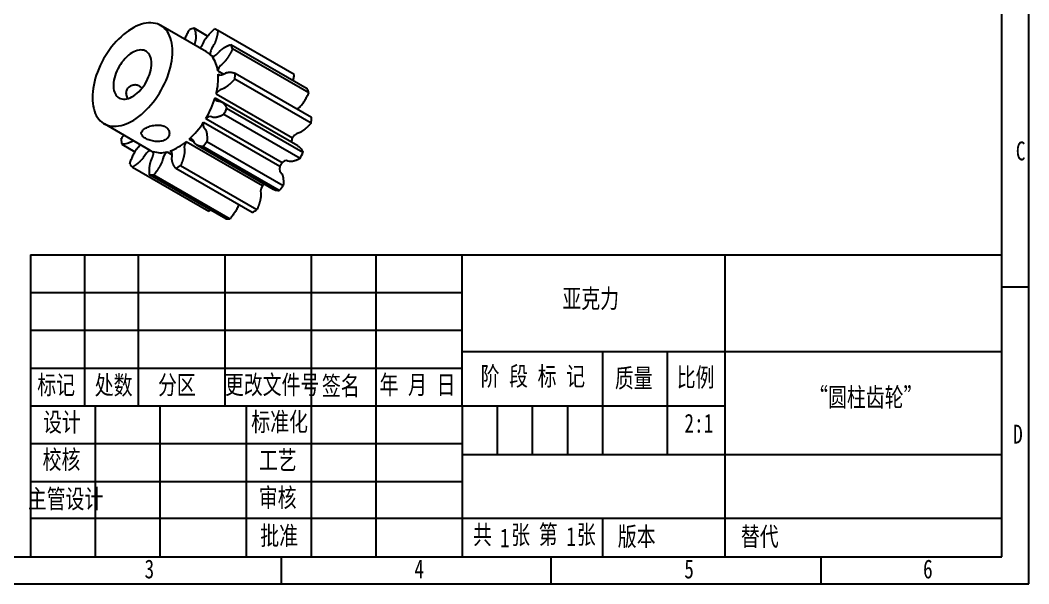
# Model space of a CAD drawing. Header units: millimetres. Extents: x 0 to 297, y 0 to 210.
# Drawn here: x 110.1 to 297, y 0 to 104.5 of the extents above; entities that cross this region are included whole.
import ezdxf

# ---------------------------------------------------------------- set-up
doc = ezdxf.new("R2010")
doc.units = ezdxf.units.MM
doc.layers.add('图框', color=7, linetype='Continuous')
doc.styles.add('SLDTEXTSTYLE1', font='hyswlongfangsong.ttf', dxfattribs={"bigfont": 'bigfont'})
doc.styles.add('SLDTEXTSTYLE2', font='hyswlongfangsong.ttf')

msp = doc.modelspace()

# ---------------------------------------------------------------- linework, layer by layer
at = {"color": 7, "linetype": 'Continuous'}
for p, q in [((144.644, 98.61), (136.159, 103.509)), ((144.84, 101.559), (142.363, 102.989)), ((160.897, 94.421), (146.755, 102.585)), ((149.145, 99.966), (163.288, 91.802)), ((163.603, 91.022), (149.461, 99.187)), ((145.337, 98.087), (145.928, 97.746)), ((146.725, 95.11), (147.766, 94.51)), ((146.794, 94.491), (147.153, 94.285)), ((164.003, 85.409), (149.861, 93.573)), ((149.968, 94.656), (164.111, 86.492)), ((146.23, 90.114), (160.372, 81.95)), ((146.434, 90.852), (160.576, 82.688)), ((161.579, 81.176), (147.437, 89.34)), ((148.369, 88.169), (162.511, 80.005)), ((144.53, 86.288), (158.672, 78.124)), ((162.005, 78.867), (147.863, 87.031)), ((125.66, 85.322), (134.145, 80.423)), ((144.099, 85.6), (158.241, 77.436)), ((141.449, 82.464), (142.264, 81.994)), ((128.928, 81.489), (131.373, 80.078)), ((134.145, 80.423), (134.26, 80.36)), ((140.891, 81.983), (155.033, 73.819)), ((142.831, 81.361), (156.973, 73.197)), ((158.067, 72.893), (143.925, 81.058)), ((144.714, 81.991), (158.856, 73.826)), ((160.372, 81.95), (160.386, 81.865)), ((134.26, 80.36), (134.714, 80.098)), ((137.34, 80.092), (138.268, 79.556)), ((137.898, 80.255), (138.1, 80.139)), ((130.926, 77.253), (145.068, 69.089)), ((153.092, 68.858), (138.95, 77.022)), ((139.84, 77.536), (153.982, 69.372)), ((148.218, 67.685), (134.076, 75.849)), ((134.864, 75.827), (149.006, 67.663))]:
    msp.add_line(p, q, dxfattribs=at)
at = {"color": 7, "linetype": 'Continuous', "flags": 128}
for points in [[(138.334, 98.701), (138.319, 99.242), (138.273, 99.762), (138.197, 100.261), (138.091, 100.736), (137.956, 101.184), (137.791, 101.605), (137.599, 101.997), (137.379, 102.357), (137.132, 102.684), (136.86, 102.978), (136.563, 103.236), (136.243, 103.459), (135.901, 103.644), (135.539, 103.791), (135.157, 103.899), (134.758, 103.969), (134.344, 103.999), (133.915, 103.99), (133.474, 103.941), (133.022, 103.854), (132.562, 103.728), (132.094, 103.563), (131.622, 103.361), (131.147, 103.122), (130.671, 102.847), (130.197, 102.538), (129.724, 102.195), (129.257, 101.82), (128.797, 101.415), (128.345, 100.981), (127.904, 100.52), (127.475, 100.034), (127.061, 99.525), (126.662, 98.995), (126.28, 98.446), (125.918, 97.88), (125.576, 97.301), (125.256, 96.709), (124.959, 96.108), (124.687, 95.5), (124.44, 94.888), (124.22, 94.273), (124.027, 93.66), (123.863, 93.049), (123.728, 92.444), (123.622, 91.847), (123.546, 91.26), (123.5, 90.687), (123.485, 90.129), (123.5, 89.588), (123.546, 89.068), (123.622, 88.569), (123.728, 88.094), (123.863, 87.646), (124.027, 87.225), (124.22, 86.833), (124.44, 86.473), (124.687, 86.146), (124.959, 85.852), (125.256, 85.594), (125.576, 85.372), (125.918, 85.187), (126.28, 85.04), (126.662, 84.931), (127.061, 84.861), (127.475, 84.831), (127.904, 84.84), (128.345, 84.889), (128.797, 84.976), (129.257, 85.103), (129.724, 85.267), (130.197, 85.469), (130.671, 85.708), (131.147, 85.983), (131.622, 86.293), (132.094, 86.635), (132.562, 87.01), (133.022, 87.415), (133.474, 87.849), (133.915, 88.31), (134.344, 88.796), (134.758, 89.305), (135.157, 89.835), (135.539, 90.384), (135.901, 90.95), (136.243, 91.529), (136.563, 92.121), (136.86, 92.722), (137.132, 93.33), (137.379, 93.942), (137.599, 94.557), (137.791, 95.171), (137.956, 95.781), (138.091, 96.386), (138.197, 96.983), (138.273, 97.57), (138.319, 98.143), (138.334, 98.701)], [(134.445, 96.456), (134.429, 96.829), (134.383, 97.182), (134.306, 97.509), (134.199, 97.81), (134.063, 98.081), (133.9, 98.319), (133.71, 98.524), (133.496, 98.692), (133.259, 98.822), (133.001, 98.914), (132.725, 98.966), (132.433, 98.979), (132.127, 98.951), (131.811, 98.883), (131.487, 98.776), (131.158, 98.631), (130.827, 98.449), (130.496, 98.231), (130.169, 97.98), (129.849, 97.697), (129.537, 97.386), (129.238, 97.048), (128.954, 96.687), (128.687, 96.307), (128.439, 95.909), (128.213, 95.499), (128.011, 95.079), (127.834, 94.653), (127.684, 94.225), (127.563, 93.799), (127.471, 93.378), (127.409, 92.967), (127.378, 92.568), (127.378, 92.185), (127.409, 91.822), (127.471, 91.481), (127.563, 91.167), (127.684, 90.881), (127.834, 90.626), (128.011, 90.404), (128.213, 90.218), (128.439, 90.068), (128.687, 89.957), (128.954, 89.885), (129.238, 89.852), (129.537, 89.86), (129.849, 89.908), (130.169, 89.995), (130.496, 90.122), (130.827, 90.286), (131.158, 90.486), (131.487, 90.721), (131.811, 90.988), (132.127, 91.285), (132.433, 91.61), (132.725, 91.96), (133.001, 92.331), (133.259, 92.72), (133.496, 93.125), (133.71, 93.54), (133.9, 93.964), (134.063, 94.391), (134.199, 94.818), (134.306, 95.242), (134.383, 95.659), (134.429, 96.065), (134.445, 96.456)]]:
    msp.add_lwpolyline(points, dxfattribs=at)
at = {"color": 7, "linetype": 'Continuous'}
for centre, radius, start, end in [((144.599, 93.745), 9.511, 103.59828, 109.02744), ((144.367, 98.123), 5.06, 61.84049, 70.11032), ((142.148, 96.676), 7.732, 18.94406, 25.17709), ((142.861, 95.527), 3.561, 45.94972, 59.95227), ((141.325, 94.446), 5.441, 7.01018, 37.11097), ((135.16, 93.807), 11.654, 345.31238, 3.36498), ((133.254, 95.766), 16.752, 352.47763, 356.19974), ((156.29, 88.512), 7.732, 18.94406, 25.17709), ((129.54, 95.24), 17.459, 329.15396, 342.9258), ((125.157, 97.803), 25.132, 334.61988, 337.45989), ((147.396, 87.602), 16.752, 352.47763, 356.19974), ((130.293, 94.579), 16.47, 312.64024, 326.96043), ((140.474, 83.267), 11.681, 184.02054, 188.75411), ((145.82, 86.365), 15.207, 343.12305, 346.0095), ((134.548, 89.515), 9.848, 289.89211, 310.10252), ((126.219, 96.82), 23.705, 318.3239, 321.27677), ((136.14, 84.452), 4.523, 251.30826, 285.39485), ((139.299, 89.639), 25.132, 334.61988, 337.45989), ((134.727, 81.23), 5.501, 218.47498, 226.29712), ((132.331, 89.515), 14.137, 297.91329, 302.08133), ((143.099, 87.376), 18.114, 326.71539, 329.28409), ((134.653, 82.211), 6.388, 264.8117, 271.89141), ((146.618, 84.142), 13.319, 309.18499, 311.15541), ((140.362, 88.655), 23.705, 318.3239, 321.27677), ((146.474, 81.351), 14.137, 297.91329, 302.08133), ((148.795, 74.047), 6.388, 264.8117, 271.89141)]:
    msp.add_arc(centre, radius, start, end, dxfattribs=at)
for points, knots in [([(142.363, 102.989), (142.389, 102.915), (142.472, 102.676), (142.581, 102.239), (142.655, 101.658), (142.659, 101.079), (142.563, 100.506), (142.436, 100.124), (142.408, 99.929), (142.404, 99.904)], [0, 0, 0, 0, 0.0878544, 0.28568691, 0.48347766, 0.681143, 0.82936552, 0.97779035, 1, 1, 1, 1]), ([(143.427, 99.313), (143.48, 99.36), (143.599, 99.465), (143.756, 99.686), (143.944, 100.022), (144.127, 100.46), (144.436, 101.028), (144.854, 101.594), (145.341, 102.16), (145.759, 102.581), (146.011, 102.811), (146.089, 102.882)], [0, 0, 0, 0, 0.0498039, 0.1125285, 0.1741826, 0.2995385, 0.4247235, 0.5916668, 0.7587159, 0.9258004, 1, 1, 1, 1]), ([(140.603, 100.943), (140.617, 100.984), (140.712, 101.259), (140.959, 101.763), (141.25, 102.318), (141.44, 102.638), (141.499, 102.736)], [0, 0, 0, 0, 0.0659283, 0.4480571, 0.8302666, 1, 1, 1, 1]), ([(146.755, 102.585), (146.752, 102.553), (146.742, 102.473), (146.724, 102.345), (146.702, 102.201), (146.679, 102.06), (146.654, 101.924), (146.628, 101.791), (146.6, 101.662), (146.572, 101.536), (146.543, 101.415), (146.514, 101.298), (146.483, 101.185), (146.453, 101.076), (146.422, 100.972), (146.391, 100.871), (146.36, 100.775), (146.329, 100.684), (146.298, 100.597), (146.268, 100.515), (146.239, 100.437), (146.21, 100.363), (146.182, 100.294), (146.155, 100.23), (146.129, 100.17), (146.104, 100.115), (146.081, 100.064), (146.059, 100.018), (146.039, 99.977), (145.721, 99.349), (145.205, 98.817), (145.337, 98.087)], [0.46300633, 0.46300633, 0.46300633, 0.46300633, 0.47469713, 0.49289385, 0.51056314, 0.52770498, 0.54431938, 0.56040634, 0.57596585, 0.59099793, 0.60550256, 0.61947976, 0.63292951, 0.64585182, 0.65824669, 0.67011412, 0.6814541, 0.69226665, 0.70255175, 0.71230942, 0.72153964, 0.73024242, 0.73841776, 0.74606566, 0.75318612, 0.75977913, 0.76584471, 0.77138284, 0.77639353, 0.78087678, 1, 1, 1, 1]), ([(145.664, 97.729), (146.27, 97.65), (146.642, 98.339), (147.115, 98.798), (147.146, 98.827), (147.181, 98.859), (147.219, 98.893), (147.261, 98.93), (147.307, 98.968), (147.356, 99.008), (147.408, 99.05), (147.464, 99.094), (147.524, 99.138), (147.588, 99.184), (147.655, 99.231), (147.725, 99.279), (147.799, 99.328), (147.877, 99.377), (147.958, 99.427), (148.043, 99.476), (148.131, 99.526), (148.222, 99.575), (148.317, 99.624), (148.416, 99.673), (148.517, 99.721), (148.622, 99.767), (148.73, 99.813), (148.841, 99.857), (148.955, 99.9), (149.057, 99.936), (149.121, 99.958), (149.145, 99.966)], [0, 0, 0, 0, 0.21912322, 0.22360647, 0.22861716, 0.23415529, 0.24022087, 0.24681388, 0.25393434, 0.26158224, 0.26975758, 0.27846036, 0.28769058, 0.29744825, 0.30773335, 0.3185459, 0.32988588, 0.34175331, 0.35414818, 0.36707049, 0.38052024, 0.39449744, 0.40900207, 0.42403415, 0.43959366, 0.45568062, 0.47229502, 0.48943686, 0.50710615, 0.52530287, 0.53699367, 0.53699367, 0.53699367, 0.53699367]), ([(149.461, 99.187), (149.446, 99.154), (149.407, 99.071), (149.344, 98.939), (149.272, 98.793), (149.2, 98.652), (149.129, 98.516), (149.058, 98.385), (148.989, 98.259), (148.92, 98.138), (148.852, 98.022), (148.786, 97.911), (148.72, 97.804), (148.657, 97.703), (148.594, 97.607), (148.534, 97.516), (148.475, 97.43), (148.418, 97.348), (148.363, 97.271), (148.31, 97.199), (148.259, 97.132), (148.211, 97.069), (148.165, 97.011), (148.122, 96.957), (148.081, 96.908), (148.042, 96.863), (148.007, 96.822), (147.974, 96.785), (147.944, 96.753), (147.483, 96.263), (146.932, 96.015), (146.725, 95.11)], [0.46300633, 0.46300633, 0.46300633, 0.46300633, 0.47469713, 0.49289385, 0.51056314, 0.52770498, 0.54431938, 0.56040634, 0.57596585, 0.59099793, 0.60550256, 0.61947976, 0.63292951, 0.64585182, 0.65824669, 0.67011412, 0.6814541, 0.69226665, 0.70255175, 0.71230942, 0.72153964, 0.73024242, 0.73841776, 0.74606566, 0.75318612, 0.75977913, 0.76584471, 0.77138284, 0.77639353, 0.78087678, 1, 1, 1, 1]), ([(149.861, 93.573), (149.838, 93.547), (149.779, 93.48), (149.685, 93.376), (149.579, 93.261), (149.475, 93.151), (149.374, 93.047), (149.275, 92.947), (149.179, 92.853), (149.085, 92.764), (148.994, 92.68), (148.906, 92.6), (148.821, 92.525), (148.739, 92.455), (148.659, 92.389), (148.583, 92.328), (148.51, 92.271), (148.44, 92.218), (148.373, 92.169), (148.309, 92.124), (148.249, 92.083), (148.192, 92.045), (148.139, 92.011), (148.089, 91.98), (148.042, 91.952), (147.999, 91.928), (147.959, 91.906), (147.923, 91.887), (147.89, 91.87), (147.393, 91.633), (146.933, 91.724), (146.434, 90.852)], [0.46300633, 0.46300633, 0.46300633, 0.46300633, 0.47469713, 0.49289385, 0.51056314, 0.52770498, 0.54431938, 0.56040634, 0.57596585, 0.59099793, 0.60550256, 0.61947976, 0.63292951, 0.64585182, 0.65824669, 0.67011412, 0.6814541, 0.69226665, 0.70255175, 0.71230942, 0.72153964, 0.73024242, 0.73841776, 0.74606566, 0.75318612, 0.75977913, 0.76584471, 0.77138284, 0.77639353, 0.78087678, 1, 1, 1, 1]), ([(146.794, 94.491), (147.158, 93.997), (147.679, 94.517), (148.172, 94.712), (148.204, 94.724), (148.24, 94.737), (148.279, 94.749), (148.321, 94.762), (148.366, 94.774), (148.414, 94.786), (148.465, 94.798), (148.52, 94.809), (148.577, 94.819), (148.637, 94.828), (148.699, 94.835), (148.765, 94.841), (148.833, 94.846), (148.903, 94.849), (148.976, 94.85), (149.051, 94.848), (149.129, 94.845), (149.208, 94.839), (149.29, 94.83), (149.374, 94.818), (149.459, 94.803), (149.547, 94.786), (149.635, 94.764), (149.726, 94.739), (149.818, 94.711), (149.899, 94.683), (149.949, 94.664), (149.968, 94.656)], [0, 0, 0, 0, 0.21912322, 0.22360647, 0.22861716, 0.23415529, 0.24022087, 0.24681388, 0.25393434, 0.26158224, 0.26975758, 0.27846036, 0.28769058, 0.29744825, 0.30773335, 0.3185459, 0.32988588, 0.34175331, 0.35414818, 0.36707049, 0.38052024, 0.39449744, 0.40900207, 0.42403415, 0.43959366, 0.45568062, 0.47229502, 0.48943686, 0.50710615, 0.52530287, 0.53699367, 0.53699367, 0.53699367, 0.53699367]), ([(160.692, 93.3), (160.705, 93.345), (160.781, 93.623), (160.841, 93.997), (160.884, 94.321), (160.897, 94.421)], [0, 0, 0, 0, 0.1176451, 0.7286583, 1, 1, 1, 1]), ([(130.079, 89.977), (130.057, 90.012), (129.956, 90.171), (129.85, 90.459), (129.773, 90.83), (129.777, 91.171), (129.85, 91.483), (129.979, 91.763), (130.164, 92.011), (130.404, 92.228), (130.693, 92.399), (131.029, 92.516), (131.391, 92.558), (131.751, 92.515), (132.082, 92.388), (132.362, 92.196), (132.548, 92.018), (132.629, 91.9), (132.646, 91.876)], [0, 0, 0, 0, 0.0211045, 0.0968136, 0.1659065, 0.2349879, 0.2981605, 0.3613554, 0.4262256, 0.4911207, 0.5628003, 0.6344739, 0.7104231, 0.786298, 0.8547253, 0.9231444, 0.9839832, 1, 1, 1, 1]), ([(146.23, 90.114), (146.268, 89.317), (146.818, 89.55), (147.218, 89.437), (147.244, 89.429), (147.273, 89.418), (147.303, 89.407), (147.336, 89.392), (147.37, 89.376), (147.406, 89.357), (147.444, 89.336), (147.484, 89.312), (147.526, 89.284), (147.568, 89.254), (147.612, 89.221), (147.657, 89.184), (147.704, 89.143), (147.751, 89.099), (147.799, 89.051), (147.847, 88.999), (147.897, 88.943), (147.946, 88.883), (147.996, 88.818), (148.046, 88.749), (148.096, 88.675), (148.146, 88.597), (148.195, 88.513), (148.244, 88.425), (148.293, 88.331), (148.334, 88.246), (148.359, 88.191), (148.369, 88.169)], [0, 0, 0, 0, 0.21912322, 0.22360647, 0.22861716, 0.23415529, 0.24022087, 0.24681388, 0.25393434, 0.26158224, 0.26975758, 0.27846036, 0.28769058, 0.29744825, 0.30773335, 0.3185459, 0.32988588, 0.34175331, 0.35414818, 0.36707049, 0.38052024, 0.39449744, 0.40900207, 0.42403415, 0.43959366, 0.45568062, 0.47229502, 0.48943686, 0.50710615, 0.52530287, 0.53699367, 0.53699367, 0.53699367, 0.53699367]), ([(161.471, 88.016), (161.601, 88.131), (161.864, 88.362), (162.29, 88.797), (162.7, 89.372), (163.103, 90.03), (163.397, 90.586), (163.555, 90.92), (163.603, 91.022)], [0, 0, 0, 0, 0.15064, 0.3024359, 0.5048666, 0.7074257, 0.9100276, 1, 1, 1, 1]), ([(147.863, 87.031), (147.838, 87.017), (147.772, 86.982), (147.669, 86.928), (147.553, 86.87), (147.441, 86.817), (147.333, 86.768), (147.229, 86.724), (147.128, 86.683), (147.031, 86.646), (146.938, 86.613), (146.848, 86.583), (146.762, 86.557), (146.68, 86.534), (146.602, 86.514), (146.527, 86.496), (146.457, 86.481), (146.39, 86.469), (146.326, 86.459), (146.267, 86.451), (146.211, 86.446), (146.158, 86.442), (146.11, 86.439), (146.065, 86.438), (146.023, 86.439), (145.985, 86.44), (145.95, 86.443), (145.919, 86.446), (145.891, 86.449), (145.47, 86.517), (145.207, 86.928), (144.53, 86.288)], [0.46300633, 0.46300633, 0.46300633, 0.46300633, 0.47469713, 0.49289385, 0.51056314, 0.52770498, 0.54431938, 0.56040634, 0.57596585, 0.59099793, 0.60550256, 0.61947976, 0.63292951, 0.64585182, 0.65824669, 0.67011412, 0.6814541, 0.69226665, 0.70255175, 0.71230942, 0.72153964, 0.73024242, 0.73841776, 0.74606566, 0.75318612, 0.75977913, 0.76584471, 0.77138284, 0.77639353, 0.78087678, 1, 1, 1, 1]), ([(133.314, 84.453), (133.07, 84.313), (132.879, 84.161), (132.619, 83.846), (132.552, 83.685), (132.552, 83.364), (132.62, 83.202), (132.878, 82.891), (133.072, 82.738), (133.433, 82.529), (133.567, 82.462), (133.851, 82.339), (134, 82.283), (134.474, 82.132), (134.811, 82.059), (135.322, 82.006), (135.49, 81.999), (135.822, 82.004), (135.987, 82.018), (136.459, 82.094), (136.749, 82.192), (137.23, 82.469), (137.425, 82.652), (137.684, 83.062), (137.752, 83.293), (137.752, 83.754), (137.686, 83.983), (137.425, 84.399), (137.234, 84.58), (136.87, 84.79), (136.739, 84.849), (136.456, 84.944), (136.303, 84.981), (135.832, 85.056), (135.491, 85.06), (134.816, 84.991), (134.475, 84.918), (133.848, 84.72), (133.558, 84.594), (133.314, 84.453)], [0, 0, 0, 0, 0.0625, 0.0625, 0.125, 0.125, 0.1875, 0.1875, 0.25, 0.25, 0.28125, 0.28125, 0.3125, 0.3125, 0.375, 0.375, 0.40625, 0.40625, 0.4375, 0.4375, 0.5, 0.5, 0.5625, 0.5625, 0.625, 0.625, 0.6875, 0.6875, 0.75, 0.75, 0.78125, 0.78125, 0.8125, 0.8125, 0.875, 0.875, 0.9375, 0.9375, 1, 1, 1, 1]), ([(144.099, 85.6), (143.804, 84.683), (144.256, 84.574), (144.472, 84.18), (144.486, 84.153), (144.501, 84.123), (144.516, 84.089), (144.531, 84.051), (144.547, 84.01), (144.563, 83.965), (144.579, 83.915), (144.596, 83.861), (144.612, 83.803), (144.627, 83.741), (144.643, 83.674), (144.657, 83.602), (144.671, 83.526), (144.684, 83.445), (144.696, 83.359), (144.707, 83.268), (144.717, 83.173), (144.725, 83.072), (144.731, 82.966), (144.736, 82.856), (144.739, 82.74), (144.74, 82.619), (144.739, 82.492), (144.735, 82.36), (144.729, 82.224), (144.722, 82.1), (144.716, 82.021), (144.714, 81.991)], [0, 0, 0, 0, 0.21912322, 0.22360647, 0.22861716, 0.23415529, 0.24022087, 0.24681388, 0.25393434, 0.26158224, 0.26975758, 0.27846036, 0.28769058, 0.29744825, 0.30773335, 0.3185459, 0.32988588, 0.34175331, 0.35414818, 0.36707049, 0.38052024, 0.39449744, 0.40900207, 0.42403415, 0.43959366, 0.45568062, 0.47229502, 0.48943686, 0.50710615, 0.52530287, 0.53699367, 0.53699367, 0.53699367, 0.53699367]), ([(164.003, 85.409), (163.98, 85.383), (163.922, 85.316), (163.827, 85.211), (163.721, 85.097), (163.618, 84.987), (163.516, 84.882), (163.417, 84.783), (163.321, 84.689), (163.227, 84.6), (163.137, 84.516), (163.048, 84.436), (162.963, 84.361), (162.881, 84.291), (162.801, 84.225), (162.725, 84.164), (162.652, 84.107), (162.582, 84.054), (162.515, 84.005), (162.452, 83.96), (162.391, 83.919), (162.335, 83.881), (162.281, 83.847), (162.231, 83.816), (162.184, 83.788), (162.141, 83.764), (162.101, 83.742), (162.065, 83.723), (162.032, 83.706), (161.535, 83.468), (161.075, 83.56), (160.576, 82.688)], [0.46300633, 0.46300633, 0.46300633, 0.46300633, 0.47469713, 0.49289385, 0.51056314, 0.52770498, 0.54431938, 0.56040634, 0.57596585, 0.59099793, 0.60550256, 0.61947976, 0.63292951, 0.64585182, 0.65824669, 0.67011412, 0.6814541, 0.69226665, 0.70255175, 0.71230942, 0.72153964, 0.73024242, 0.73841776, 0.74606566, 0.75318612, 0.75977913, 0.76584471, 0.77138284, 0.77639353, 0.78087678, 1, 1, 1, 1]), ([(128.821, 82.448), (128.883, 82.543), (129.05, 82.799), (129.231, 83.042), (129.344, 83.194)], [0, 0, 0, 0, 0.3727906, 1, 1, 1, 1]), ([(143.925, 81.058), (143.903, 81.059), (143.846, 81.064), (143.757, 81.073), (143.658, 81.086), (143.564, 81.102), (143.474, 81.12), (143.387, 81.14), (143.305, 81.162), (143.227, 81.186), (143.153, 81.212), (143.082, 81.239), (143.016, 81.267), (142.953, 81.296), (142.893, 81.326), (142.838, 81.356), (142.786, 81.387), (142.737, 81.418), (142.692, 81.45), (142.649, 81.481), (142.611, 81.512), (142.575, 81.543), (142.542, 81.573), (142.512, 81.602), (142.485, 81.63), (142.461, 81.657), (142.439, 81.683), (142.42, 81.708), (142.403, 81.731), (142.156, 82.088), (142.149, 82.725), (141.449, 82.464)], [0.46300633, 0.46300633, 0.46300633, 0.46300633, 0.47469713, 0.49289385, 0.51056314, 0.52770498, 0.54431938, 0.56040634, 0.57596585, 0.59099793, 0.60550256, 0.61947976, 0.63292951, 0.64585182, 0.65824669, 0.67011412, 0.6814541, 0.69226665, 0.70255175, 0.71230942, 0.72153964, 0.73024242, 0.73841776, 0.74606566, 0.75318612, 0.75977913, 0.76584471, 0.77138284, 0.77639353, 0.78087678, 1, 1, 1, 1]), ([(131.073, 82.196), (130.958, 82.112), (130.662, 81.894), (130.182, 81.7), (129.655, 81.553), (129.239, 81.498), (129.001, 81.491), (128.928, 81.489)], [0, 0, 0, 0, 0.1561301, 0.4010182, 0.6460617, 0.891157, 1, 1, 1, 1]), ([(130.42, 77.807), (130.452, 77.911), (130.555, 78.25), (130.76, 78.825), (131.064, 79.525), (131.393, 80.155), (131.766, 80.677), (132.07, 81.025), (132.267, 81.295), (132.329, 81.42), (132.349, 81.46)], [0, 0, 0, 0, 0.0809481, 0.2632289, 0.4454712, 0.627598, 0.7641687, 0.9009258, 0.9681873, 1, 1, 1, 1]), ([(140.891, 81.983), (140.329, 81.156), (140.581, 80.731), (140.563, 80.145), (140.562, 80.106), (140.559, 80.063), (140.555, 80.015), (140.55, 79.962), (140.544, 79.905), (140.536, 79.844), (140.527, 79.778), (140.516, 79.707), (140.503, 79.631), (140.488, 79.551), (140.471, 79.465), (140.452, 79.376), (140.43, 79.281), (140.406, 79.182), (140.379, 79.078), (140.35, 78.969), (140.318, 78.856), (140.283, 78.738), (140.244, 78.615), (140.203, 78.488), (140.158, 78.357), (140.11, 78.221), (140.058, 78.08), (140.003, 77.935), (139.944, 77.786), (139.889, 77.653), (139.854, 77.569), (139.84, 77.536)], [0, 0, 0, 0, 0.21912322, 0.22360647, 0.22861716, 0.23415529, 0.24022087, 0.24681388, 0.25393434, 0.26158224, 0.26975758, 0.27846036, 0.28769058, 0.29744825, 0.30773335, 0.3185459, 0.32988588, 0.34175331, 0.35414818, 0.36707049, 0.38052024, 0.39449744, 0.40900207, 0.42403415, 0.43959366, 0.45568062, 0.47229502, 0.48943686, 0.50710615, 0.52530287, 0.53699367, 0.53699367, 0.53699367, 0.53699367]), ([(161.573, 81.165), (161.671, 81.104), (161.896, 80.964), (162.17, 80.627), (162.377, 80.293), (162.48, 80.073), (162.511, 80.005)], [0, 0, 0, 0, 0.24186379, 0.55201738, 0.86223644, 1, 1, 1, 1]), ([(134.26, 80.36), (133.583, 80.218), (133.319, 79.502), (132.899, 78.949), (132.871, 78.913), (132.839, 78.874), (132.805, 78.831), (132.767, 78.786), (132.725, 78.738), (132.68, 78.686), (132.631, 78.633), (132.579, 78.576), (132.523, 78.517), (132.463, 78.456), (132.4, 78.393), (132.333, 78.328), (132.262, 78.261), (132.188, 78.192), (132.109, 78.122), (132.027, 78.051), (131.942, 77.978), (131.852, 77.904), (131.759, 77.83), (131.662, 77.755), (131.561, 77.679), (131.456, 77.603), (131.348, 77.527), (131.236, 77.451), (131.121, 77.375), (131.017, 77.309), (130.952, 77.269), (130.926, 77.253)], [0, 0, 0, 0, 0.21912322, 0.22360647, 0.22861716, 0.23415529, 0.24022087, 0.24681388, 0.25393434, 0.26158224, 0.26975758, 0.27846036, 0.28769058, 0.29744825, 0.30773335, 0.3185459, 0.32988588, 0.34175331, 0.35414818, 0.36707049, 0.38052024, 0.39449744, 0.40900207, 0.42403415, 0.43959366, 0.45568062, 0.47229502, 0.48943686, 0.50710615, 0.52530287, 0.53699367, 0.53699367, 0.53699367, 0.53699367]), ([(134.076, 75.849), (134.073, 75.877), (134.068, 75.949), (134.06, 76.064), (134.054, 76.194), (134.051, 76.322), (134.05, 76.447), (134.05, 76.569), (134.053, 76.689), (134.058, 76.805), (134.065, 76.918), (134.073, 77.028), (134.082, 77.135), (134.093, 77.238), (134.105, 77.338), (134.118, 77.434), (134.132, 77.526), (134.147, 77.615), (134.162, 77.699), (134.178, 77.78), (134.194, 77.856), (134.21, 77.929), (134.226, 77.997), (134.242, 78.061), (134.258, 78.121), (134.274, 78.177), (134.289, 78.228), (134.303, 78.275), (134.317, 78.317), (134.533, 78.961), (134.986, 79.592), (134.69, 80.168)], [0.46300633, 0.46300633, 0.46300633, 0.46300633, 0.47469713, 0.49289385, 0.51056314, 0.52770498, 0.54431938, 0.56040634, 0.57596585, 0.59099793, 0.60550256, 0.61947976, 0.63292951, 0.64585182, 0.65824669, 0.67011412, 0.6814541, 0.69226665, 0.70255175, 0.71230942, 0.72153964, 0.73024242, 0.73841776, 0.74606566, 0.75318612, 0.75977913, 0.76584471, 0.77138284, 0.77639353, 0.78087678, 1, 1, 1, 1]), ([(137.34, 80.092), (136.64, 79.545), (136.634, 78.901), (136.386, 78.257), (136.37, 78.215), (136.35, 78.168), (136.329, 78.117), (136.304, 78.062), (136.277, 78.003), (136.247, 77.939), (136.215, 77.871), (136.179, 77.799), (136.14, 77.723), (136.098, 77.643), (136.053, 77.56), (136.004, 77.472), (135.952, 77.381), (135.896, 77.286), (135.837, 77.188), (135.774, 77.086), (135.707, 76.981), (135.637, 76.873), (135.562, 76.762), (135.484, 76.647), (135.402, 76.53), (135.316, 76.411), (135.226, 76.288), (135.131, 76.163), (135.033, 76.036), (134.943, 75.924), (134.886, 75.854), (134.864, 75.827)], [0, 0, 0, 0, 0.21912322, 0.22360647, 0.22861716, 0.23415529, 0.24022087, 0.24681388, 0.25393434, 0.26158224, 0.26975758, 0.27846036, 0.28769058, 0.29744825, 0.30773335, 0.3185459, 0.32988588, 0.34175331, 0.35414818, 0.36707049, 0.38052024, 0.39449744, 0.40900207, 0.42403415, 0.43959366, 0.45568062, 0.47229502, 0.48943686, 0.50710615, 0.52530287, 0.53699367, 0.53699367, 0.53699367, 0.53699367]), ([(138.95, 77.022), (138.936, 77.039), (138.9, 77.082), (138.846, 77.152), (138.787, 77.233), (138.731, 77.314), (138.68, 77.395), (138.632, 77.475), (138.587, 77.555), (138.545, 77.635), (138.507, 77.713), (138.472, 77.79), (138.439, 77.866), (138.41, 77.941), (138.383, 78.014), (138.359, 78.086), (138.338, 78.155), (138.319, 78.223), (138.302, 78.288), (138.287, 78.352), (138.274, 78.412), (138.263, 78.471), (138.253, 78.526), (138.246, 78.579), (138.239, 78.629), (138.234, 78.675), (138.231, 78.719), (138.228, 78.759), (138.226, 78.796), (138.209, 79.362), (138.46, 80.077), (137.898, 80.255)], [0.46300633, 0.46300633, 0.46300633, 0.46300633, 0.47469713, 0.49289385, 0.51056314, 0.52770498, 0.54431938, 0.56040634, 0.57596585, 0.59099793, 0.60550256, 0.61947976, 0.63292951, 0.64585182, 0.65824669, 0.67011412, 0.6814541, 0.69226665, 0.70255175, 0.71230942, 0.72153964, 0.73024242, 0.73841776, 0.74606566, 0.75318612, 0.75977913, 0.76584471, 0.77138284, 0.77639353, 0.78087678, 1, 1, 1, 1]), ([(162.005, 78.867), (161.98, 78.853), (161.915, 78.817), (161.811, 78.764), (161.695, 78.706), (161.584, 78.653), (161.475, 78.604), (161.371, 78.56), (161.27, 78.519), (161.173, 78.482), (161.08, 78.449), (160.99, 78.419), (160.904, 78.393), (160.822, 78.37), (160.744, 78.349), (160.669, 78.332), (160.599, 78.317), (160.532, 78.305), (160.468, 78.295), (160.409, 78.287), (160.353, 78.282), (160.3, 78.278), (160.252, 78.275), (160.207, 78.274), (160.165, 78.275), (160.127, 78.276), (160.092, 78.278), (160.061, 78.281), (160.033, 78.285), (159.612, 78.353), (159.349, 78.764), (158.672, 78.124)], [0.46300633, 0.46300633, 0.46300633, 0.46300633, 0.47469713, 0.49289385, 0.51056314, 0.52770498, 0.54431938, 0.56040634, 0.57596585, 0.59099793, 0.60550256, 0.61947976, 0.63292951, 0.64585182, 0.65824669, 0.67011412, 0.6814541, 0.69226665, 0.70255175, 0.71230942, 0.72153964, 0.73024242, 0.73841776, 0.74606566, 0.75318612, 0.75977913, 0.76584471, 0.77138284, 0.77639353, 0.78087678, 1, 1, 1, 1]), ([(158.241, 77.436), (157.946, 76.519), (158.398, 76.41), (158.615, 76.015), (158.628, 75.989), (158.643, 75.959), (158.658, 75.925), (158.673, 75.887), (158.689, 75.846), (158.705, 75.8), (158.722, 75.751), (158.738, 75.697), (158.754, 75.639), (158.77, 75.577), (158.785, 75.51), (158.8, 75.438), (158.813, 75.362), (158.826, 75.281), (158.839, 75.195), (158.849, 75.104), (158.859, 75.009), (158.867, 74.908), (158.874, 74.802), (158.878, 74.692), (158.881, 74.576), (158.882, 74.454), (158.881, 74.328), (158.877, 74.196), (158.871, 74.059), (158.864, 73.936), (158.858, 73.857), (158.856, 73.826)], [0, 0, 0, 0, 0.21912322, 0.22360647, 0.22861716, 0.23415529, 0.24022087, 0.24681388, 0.25393434, 0.26158224, 0.26975758, 0.27846036, 0.28769058, 0.29744825, 0.30773335, 0.3185459, 0.32988588, 0.34175331, 0.35414818, 0.36707049, 0.38052024, 0.39449744, 0.40900207, 0.42403415, 0.43959366, 0.45568062, 0.47229502, 0.48943686, 0.50710615, 0.52530287, 0.53699367, 0.53699367, 0.53699367, 0.53699367]), ([(155.033, 73.819), (154.471, 72.992), (154.723, 72.567), (154.705, 71.981), (154.704, 71.942), (154.701, 71.899), (154.697, 71.851), (154.692, 71.798), (154.686, 71.741), (154.678, 71.68), (154.669, 71.613), (154.658, 71.542), (154.645, 71.467), (154.63, 71.386), (154.613, 71.301), (154.594, 71.212), (154.572, 71.117), (154.548, 71.018), (154.522, 70.914), (154.492, 70.805), (154.46, 70.692), (154.425, 70.574), (154.386, 70.451), (154.345, 70.324), (154.3, 70.193), (154.252, 70.057), (154.2, 69.916), (154.145, 69.771), (154.086, 69.622), (154.031, 69.489), (153.996, 69.405), (153.982, 69.372)], [0, 0, 0, 0, 0.21912322, 0.22360647, 0.22861716, 0.23415529, 0.24022087, 0.24681388, 0.25393434, 0.26158224, 0.26975758, 0.27846036, 0.28769058, 0.29744825, 0.30773335, 0.3185459, 0.32988588, 0.34175331, 0.35414818, 0.36707049, 0.38052024, 0.39449744, 0.40900207, 0.42403415, 0.43959366, 0.45568062, 0.47229502, 0.48943686, 0.50710615, 0.52530287, 0.53699367, 0.53699367, 0.53699367, 0.53699367]), ([(156.975, 73.199), (156.981, 73.194), (157.107, 73.098), (157.407, 73.006), (157.769, 72.919), (157.997, 72.899), (158.067, 72.893)], [0, 0, 0, 0, 0.0231443, 0.4227761, 0.8224922, 1, 1, 1, 1]), ([(145.405, 69.309), (145.373, 69.286), (145.262, 69.206), (145.149, 69.138), (145.068, 69.089)], [0, 0, 0, 0, 0.2814553, 1, 1, 1, 1]), ([(150.595, 70.299), (150.545, 70.157), (150.412, 69.779), (150.084, 69.185), (149.672, 68.535), (149.304, 68.032), (149.076, 67.75), (149.006, 67.663)], [0, 0, 0, 0, 0.14964293, 0.3964136, 0.64334085, 0.89032022, 1, 1, 1, 1])]:
    msp.add_open_spline(points, degree=3, knots=knots, dxfattribs=at)
at = {"layer": '图框'}
for p, q in [((297, 0), (297, 210)), ((297, 55), (292, 55)), ((112, 54), (192, 54)), ((112, 47), (192, 47)), ((198.5, 33), (198.5, 24)), ((205, 33), (205, 24)), ((211.5, 33), (211.5, 24)), ((208.5, 0), (208.5, 5)), ((258.5, 0), (258.5, 5)), ((0, 0), (297, 0))]:
    msp.add_line(p, q, dxfattribs=at)
at = {"layer": '图框', "linetype": 'Continuous', "lineweight": 25}
msp.add_line((292, 5), (292, 205), dxfattribs=at)
at = {"layer": '图框', "lineweight": 25}
for p, q in [((112, 61), (112, 5)), ((112, 61), (292, 61)), ((122, 61), (122, 33)), ((132, 61), (132, 33)), ((148, 61), (148, 33)), ((164, 61), (164, 5)), ((176, 61), (176, 5)), ((191.968, 61.052), (192.005, 5)), ((240.692, 61), (240.692, 5)), ((191.98, 43.052), (291.98, 43.052)), ((218, 43.069), (218, 24.069)), ((230, 43), (230, 24)), ((112, 40), (192, 40)), ((112, 33), (192, 33)), ((124, 33), (124, 5)), ((136, 33), (136, 5)), ((152, 33), (152, 5)), ((192.015, 33), (240.692, 33)), ((112, 26), (192, 26)), ((192, 24), (292, 24)), ((112, 19), (192, 19)), ((112, 12.166), (192, 12.166)), ((192, 12.166), (292, 12.166)), ((218, 12.166), (218, 5)), ((25, 5), (292, 5)), ((158.5, 0), (158.5, 5))]:
    msp.add_line(p, q, dxfattribs=at)

# ---------------------------------------------------------------- texts
at = {"layer": '图框', "char_height": 3.5}
for s, insert, attachment_point, style in [('C', (295.482, 82.01), 2, 'SLDTEXTSTYLE2'), ('亚克力', (215.825, 54.643), 2, 'SLDTEXTSTYLE1'), ('阶 段 标 记', (205.098, 40.236), 2, 'SLDTEXTSTYLE1'), ('质量', (223.802, 39.901), 2, 'SLDTEXTSTYLE1'), ('比例', (235.266, 40.035), 2, 'SLDTEXTSTYLE1'), ('标记', (116.775, 38.63), 2, 'SLDTEXTSTYLE1'), ('处数', (127.423, 38.589), 2, 'SLDTEXTSTYLE1'), ('分区', (139.148, 38.63), 2, 'SLDTEXTSTYLE1'), ('更改文件号', (156.798, 38.672), 2, 'SLDTEXTSTYLE1'), ('签名', (169.518, 38.465), 2, 'SLDTEXTSTYLE1'), ('年 月 日', (183.729, 38.672), 2, 'SLDTEXTSTYLE1'), ('“圆柱齿轮”', (266.789, 36.353), 2, 'SLDTEXTSTYLE1'), ('设计', (117.852, 31.738), 2, 'SLDTEXTSTYLE1'), ('标准化', (158.18, 31.797), 2, 'SLDTEXTSTYLE1'), ('2:1', (235.858, 31.521), 2, 'SLDTEXTSTYLE2'), ('D', (294.984, 29.51), 2, 'SLDTEXTSTYLE2'), ('校核', (117.769, 24.788), 2, 'SLDTEXTSTYLE1'), ('工艺', (157.837, 24.678), 2, 'SLDTEXTSTYLE1'), ('主管设计', (118.523, 17.504), 2, 'SLDTEXTSTYLE1'), ('审核', (157.832, 17.734), 2, 'SLDTEXTSTYLE1'), ('共  张 ', (199.302, 10.853), 2, 'SLDTEXTSTYLE1'), ('第  张', (211.473, 10.902), 2, 'SLDTEXTSTYLE1'), ('批准', (158.1, 10.681), 2, 'SLDTEXTSTYLE1'), ('1', (199.01, 10.262), 1, 'SLDTEXTSTYLE2'), ('1', (211.295, 10.531), 1, 'SLDTEXTSTYLE2'), ('版本', (224.339, 10.531), 2, 'SLDTEXTSTYLE1'), ('替代', (243.641, 10.531), 1, 'SLDTEXTSTYLE1'), ('3', (134.044, 4.51), 2, 'SLDTEXTSTYLE2'), ('4', (184.044, 4.51), 2, 'SLDTEXTSTYLE2'), ('5', (234.044, 4.51), 2, 'SLDTEXTSTYLE2'), ('6', (278.297, 4.51), 2, 'SLDTEXTSTYLE2')]:
    msp.add_mtext(s, dxfattribs=dict(at, insert=insert, attachment_point=attachment_point, style=style))

doc.saveas('drawing.dxf')
